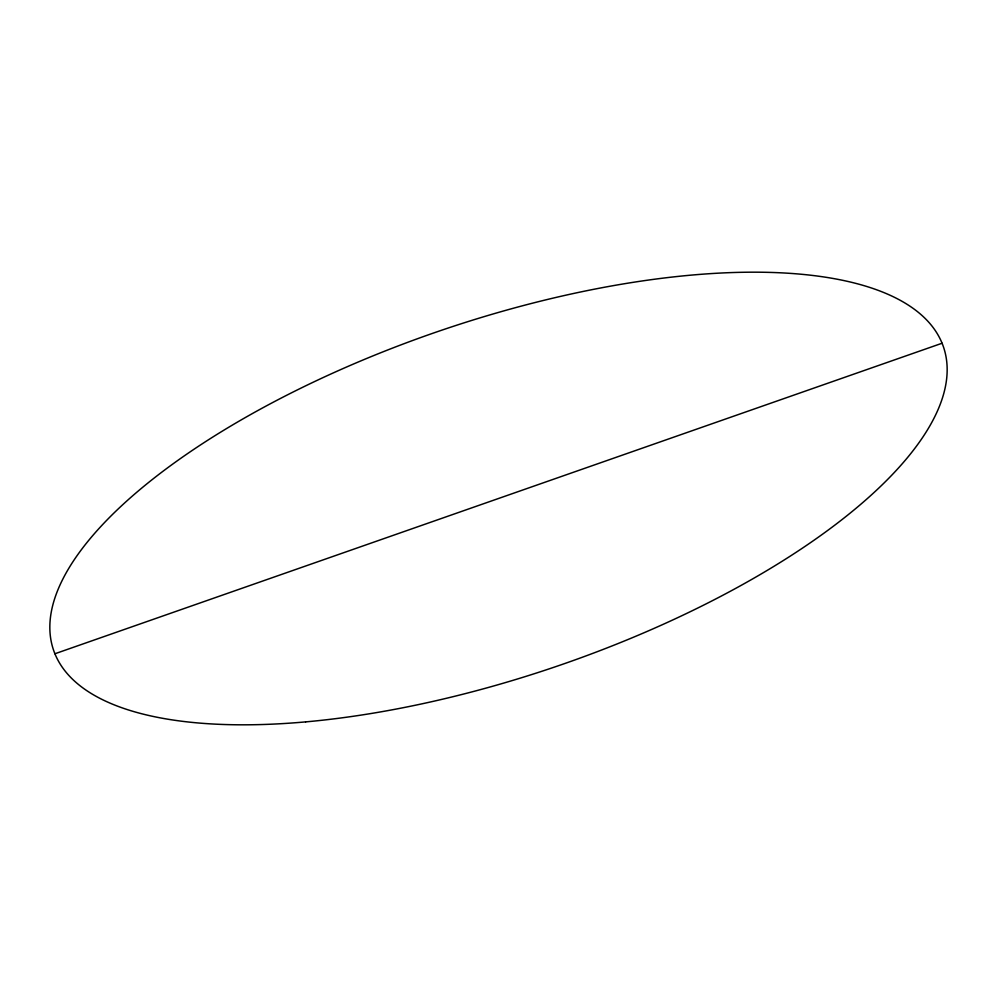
<?xml version="1.0" encoding="UTF-8"?>
<svg xmlns="http://www.w3.org/2000/svg" width="997" height="997" viewBox="0 0 997 997"><rect width="100%" height="100%" fill="white"/><g stroke="black" fill="none" stroke-linecap="round" stroke-linejoin="round"><path stroke-width="1.5" d="M54.91 653.77L942.09 343.23M305.618 721.89A470.073 177.616 -18.8 0 0 945.754 355.381A470.073 177.616 -18.8 0 0 244.128 418.229A470.073 177.616 -18.8 0 0 305.618 721.89"/></g></svg>
